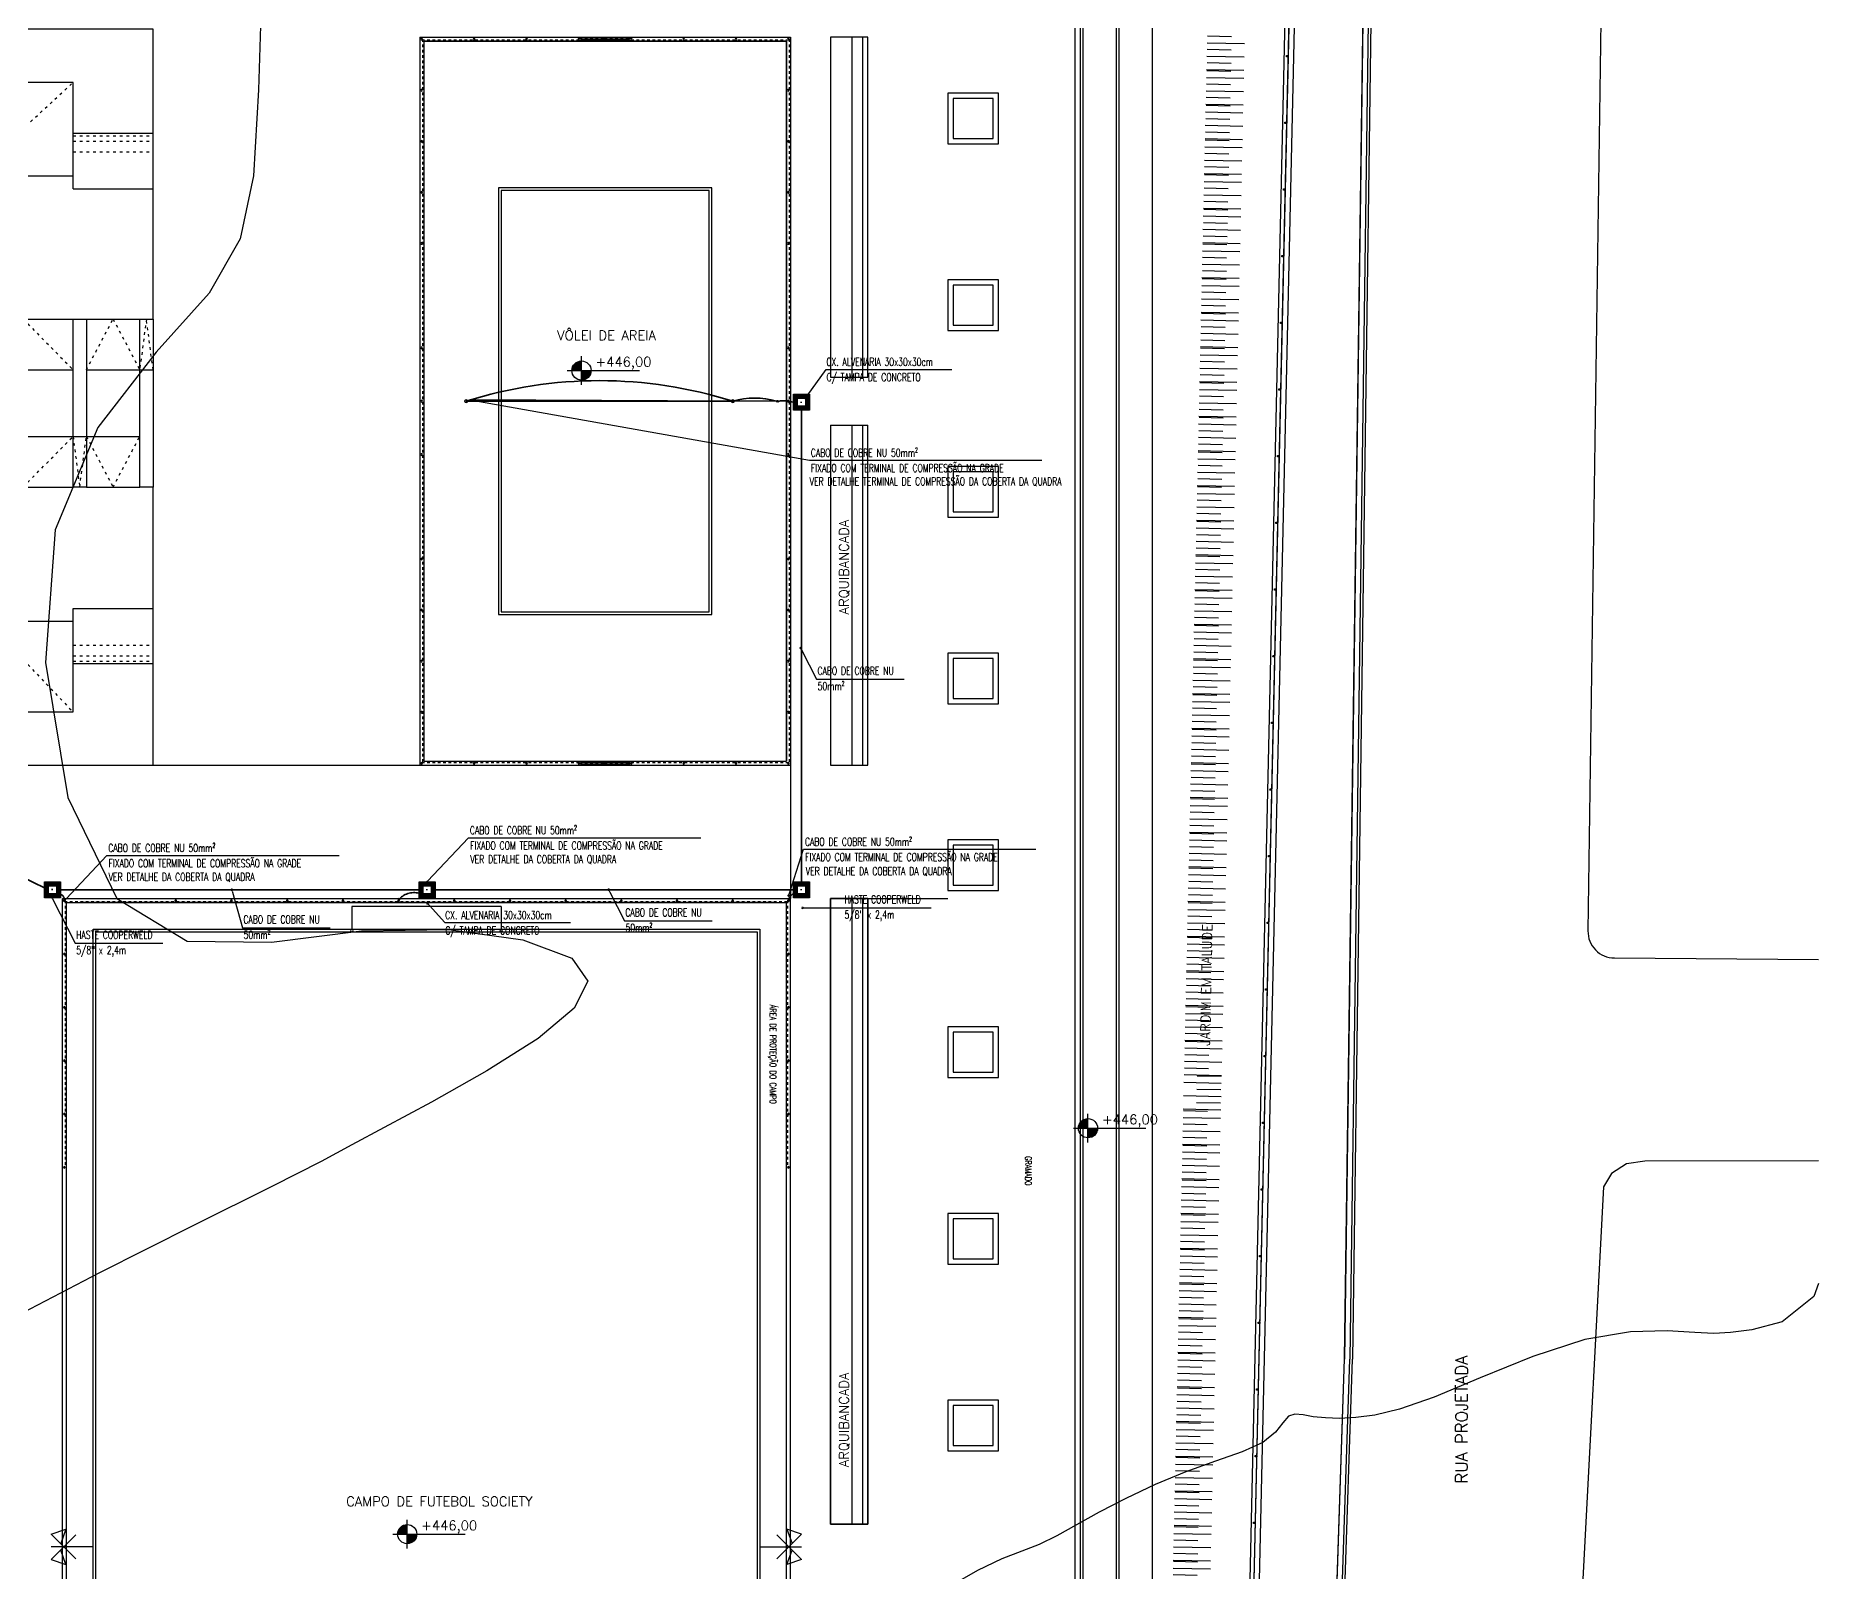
# Model space of a CAD drawing. Header units: inches. Extents: x 462102 to 462370, y 9198066 to 9198227.
# Drawn here: x 462194.3 to 462261.2, y 9198134.2 to 9198191.8 of the extents above; entities that cross this region are included whole.
import ezdxf
from ezdxf import colors
from ezdxf.entities.mleader import LeaderData, LeaderLine
from ezdxf.enums import TextEntityAlignment as Align
from ezdxf.math import Vec2, Vec3

# ---------------------------------------------------------------- set-up
doc = ezdxf.new("R2010")
doc.units = ezdxf.units.IN
doc.header["$MEASUREMENT"] = 0
for name, pattern in [('ACAD_ISO07W100', [3, 0, -3]), ('ARQ-MEPJ_BAS-PJ1-GERAL-R06$0$TT4', [0.1, 0.05, -0.05]), ('CONTINU', [0]), ('HIDDEN', [9.525, 6.35, -3.175])]:
    doc.linetypes.add(name, pattern=pattern)
for name, color, linetype in [('I-ARQ', 8, 'Continuous'), ('I-CURVANIVEL', 55, 'CONTINU'), ('I-NORMO_ARQ', 8, 'Continuous')]:
    doc.layers.add(name, color=color, linetype=linetype)
for name, color, linetype, lineweight in [('I-CAIXAS', 3, 'Continuous', 30), ('I-ELET_PISO', 5, 'HIDDEN', 35), ('I-LIN_CHAMADA', 9, 'Continuous', 9), ('I-PONTO_ELE', 4, 'Continuous', 30), ('I-TEXTOS', 2, 'Continuous', 25)]:
    doc.layers.add(name, color=color, linetype=linetype, lineweight=lineweight)
doc.styles.add('COTA200', font='ROMANS.SHX')
doc.styles.add('ROMANS', font='romans.shx', dxfattribs={"width": 0.75, "height": 0.1})
doc.linetypes.add('ATERRAMENTO', pattern='A,0.6,-0.25,["+",Standard,S=0.3,R=0,X=-0.11,Y=-0.15],-0.25', length=1.1)

# ---------------------------------------------------------------- blocks, each defined once
blk = doc.blocks.new('A$C72AE6952')
at = {"layer": 'I-ARQ'}
for p, q in [((48.7, 27.3), (0, 27.3)), ((0, 27.3), (0, 0)), ((48.55, 27.15), (0.15, 27.15)), ((0.15, 27.15), (0.15, 0.15)), ((48.55, 27.15), (48.55, 0.15)), ((48.7, 27.3), (48.7, 0)), ((0.15, 0.65), (0.15, 26.65)), ((0.3, 10.85), (0.3, 16.45)), ((0.3, 16.45), (1.15, 16.45)), ((47.324, 16.45), (46.15, 16.45)), ((47.324, 10.85), (47.324, 16.45)), ((47.324, 10.85), (47.324, 16.45)), ((0.3, 10.85), (1.15, 10.85)), ((47.324, 10.85), (46.15, 10.85)), ((48.7, 0), (0, 0)), ((48.55, 0.15), (0.15, 0.15))]:
    blk.add_line(p, q, dxfattribs=at)
at = {"layer": 'I-ARQ', "linetype": 'ARQ-MEPJ_BAS-PJ1-GERAL-R06$0$TT4'}
for p, q in [((0.075, 27.194), (10.075, 27.194)), ((0.106, 27.225), (0.106, 0.075)), ((48.625, 27.194), (37.225, 27.194)), ((48.594, 27.225), (48.594, 0.075)), ((0.075, 0.106), (10.075, 0.106)), ((48.625, 0.106), (37.225, 0.106))]:
    blk.add_line(p, q, dxfattribs=at)
at = {"layer": 'I-ARQ'}
for points in [[(46.15, 1.15), (46.15, 26.15), (1.15, 26.15), (1.15, 1.15)], [(46.05, 1.25), (46.05, 26.05), (1.25, 26.05), (1.25, 1.25)]]:
    blk.add_lwpolyline(points, close=True, dxfattribs=at)
for centre, radius in [((0.075, 27.225), 0.0312), ((0.075, 27.225), 0.0312), ((2.075, 27.225), 0.0312), ((4.075, 27.225), 0.0312), ((6.075, 27.225), 0.0312), ((8.075, 27.225), 0.0312), ((10.075, 27.225), 0.0312), ((37.225, 27.225), 0.0312), ((39.225, 27.225), 0.0312), ((41.225, 27.225), 0.0312), ((43.225, 27.225), 0.0312), ((45.225, 27.225), 0.0312), ((48.625, 27.225), 0.0312), ((48.625, 25.31), 0.0312), ((48.625, 23.395), 0.0312), ((0.075, 23.048), 0.0312), ((48.625, 21.48), 0.0312), ((0.075, 20.96), 0.0312), ((48.625, 19.565), 0.0312), ((0.075, 18.871), 0.0312), ((0.075, 16.783), 0.0312), ((1.2, 16.45), 0.05), ((46.1, 16.45), 0.05), ((48.625, 15.65), 0.0312), ((0.075, 14.694), 0.0312), ((48.625, 13.65), 0.0312), ((0.075, 12.606), 0.0312), ((48.625, 11.65), 0.0312), ((1.2, 10.85), 0.05), ((46.1, 10.85), 0.05), ((0.075, 10.517), 0.0312), ((0.075, 8.429), 0.0312), ((48.625, 7.735), 0.0312), ((0.075, 6.34), 0.0312), ((48.625, 5.82), 0.0312), ((0.075, 4.252), 0.0312), ((48.625, 3.905), 0.0312), ((0.075, 2.163), 0.0312), ((48.625, 1.99), 0.0312), ((0.075, 0.075), 0.0312), ((2.075, 0.075), 0.0312), ((4.075, 0.075), 0.0312), ((6.075, 0.075), 0.0312), ((8.075, 0.075), 0.0312), ((10.075, 0.075), 0.0312), ((37.225, 0.075), 0.0312), ((39.225, 0.075), 0.0312), ((41.225, 0.075), 0.0312), ((43.225, 0.075), 0.0312), ((48.225, 0.075), 0.0312), ((48.625, 0.075), 0.0312)]:
    blk.add_circle(centre, radius, dxfattribs=at)
blk = doc.blocks.new('A$C41BB26E9')
at = {"layer": 'I-ARQ'}
for p, q in [((3.4, 25.6), (0, 25.6)), ((11.5, 25.6), (3.9, 25.6)), ((11.5, 23.7), (11.5, 25.6)), ((3.4, 24.1), (0, 24.1)), ((11.5, 23.7), (14.5, 23.7)), ((11.5, 21.61), (11.5, 23.7)), ((3.4, 22.1), (0, 22.1)), ((11.5, 22.09), (3.9, 22.09)), ((11.5, 21.61), (14.5, 21.61)), ((3.4, 20.6), (0, 20.6)), ((7.75, 16.73), (11.5, 16.73)), ((12, 16.73), (14, 16.73)), ((7.25, 16.08), (4.25, 16.08)), ((4.25, 11.08), (4.25, 16.08)), ((5.75, 14.58), (4.25, 16.08)), ((7.75, 14.83), (7.25, 14.83)), ((7.75, 14.83), (11.5, 14.83)), ((12, 14.83), (14.002, 14.83)), ((14.002, 14.83), (14.5, 14.83)), ((7.25, 14.58), (5.75, 14.58)), ((5.75, 12.58), (5.75, 14.58)), ((4.25, 11.08), (5.75, 12.58)), ((7.25, 12.58), (5.75, 12.58)), ((7.75, 12.33), (7.25, 12.33)), ((7.75, 12.33), (11.5, 12.33)), ((11.5, 12.33), (12, 12.33)), ((12, 12.33), (14, 12.33)), ((7.25, 11.08), (4.25, 11.08)), ((7.75, 10.43), (11.5, 10.43)), ((12, 10.43), (14, 10.43)), ((4.5, 7), (0, 7)), ((5, 5.4), (11.5, 5.4)), ((11.5, 5.88), (14.5, 5.88)), ((11.5, 3.8), (11.5, 5.88)), ((14.5, 3.8), (11.5, 3.8)), ((11.5, 2), (11.5, 3.8)), ((4.5, 2), (0, 2)), ((5, 2), (11.5, 2))]:
    blk.add_line(p, q, dxfattribs=at)
at = {"layer": 'I-ARQ', "linetype": 'ACAD_ISO07W100', "ltscale": 0.05}
for p, q in [((0, 25.6), (1.7, 24.1)), ((1.7, 24.1), (3.4, 25.6)), ((3.4, 25.6), (3.65, 20.6)), ((3.65, 20.6), (3.9, 25.6)), ((3.9, 25.6), (7.7, 22.09)), ((7.7, 22.09), (11.5, 25.6)), ((11.5, 23.6), (14.5, 23.6)), ((11.5, 23.4), (14.5, 23.4)), ((11.5, 23), (14.5, 23)), ((0, 22.1), (1.7, 20.6)), ((1.7, 20.6), (3.4, 22.1)), ((7.25, 14.83), (7.5, 16.73)), ((7.5, 16.73), (7.75, 14.83)), ((7.75, 14.83), (9.625, 16.73)), ((9.625, 16.73), (11.5, 14.83)), ((12, 14.83), (13, 16.73)), ((13, 16.73), (14, 14.83)), ((14.25, 16.73), (14, 14.83)), ((14.5, 14.83), (14.25, 16.73)), ((7.25, 12.33), (7.5, 10.43)), ((7.5, 10.43), (7.75, 12.33)), ((7.75, 12.33), (9.625, 10.43)), ((9.625, 10.43), (11.5, 12.33)), ((11.5, 12.33), (11.75, 10.43)), ((11.75, 10.43), (12, 12.33)), ((12, 12.33), (13, 10.43)), ((13, 10.43), (14, 12.33)), ((0, 2), (2.25, 7)), ((2.25, 7), (4.5, 2)), ((4.5, 2), (4.75, 7)), ((4.75, 7), (5, 2)), ((5, 2), (8.25, 5.4)), ((8.25, 5.4), (11.5, 2)), ((11.5, 4.5), (14.5, 4.5)), ((11.5, 4.1), (14.5, 4.1)), ((11.5, 3.9), (14.5, 3.9))]:
    blk.add_line(p, q, dxfattribs=at)
at = {"layer": 'I-ARQ'}
for points in [[(14.5, 23.7), (14.5, 27.6), (0, 27.6), (0, 25.6)], [(0, 25.6), (0, 2)], [(14.5, 16.73), (14.5, 23.7)], [(14.5, 3.8), (14.5, 10.43)], [(0, 2), (0, 0), (14.5, 0), (14.5, 3.8)]]:
    blk.add_lwpolyline(points, dxfattribs=at)
for points in [[(3.4, 25.6), (3.4, 20.6), (3.9, 20.6), (3.9, 25.6), (3.4, 25.6)], [(7.75, 10.43), (7.75, 16.73), (7.25, 16.73), (7.25, 10.43)], [(12, 16.73), (12, 10.43), (11.5, 10.43), (11.5, 16.73)], [(14.5, 16.73), (14.5, 10.43), (14, 10.43), (14, 16.73)], [(5, 7), (5, 2), (4.5, 2), (4.5, 7)]]:
    blk.add_lwpolyline(points, close=True, dxfattribs=at)
blk = doc.blocks.new('A$C153C7E87')
at = {"layer": 'I-ARQ'}
for p, q in [((0, 27.3), (0, 0)), ((13.9, 27.3), (0, 27.3)), ((13.75, 27.15), (0.15, 27.15)), ((0.15, 27.15), (0.15, 0.15)), ((6.045, 27.256), (6.919, 27.256)), ((6.045, 27.194), (6.919, 27.194)), ((6.981, 27.256), (7.855, 27.256)), ((6.981, 27.194), (7.855, 27.194)), ((13.75, 27.15), (13.75, 0.15)), ((13.9, 27.3), (13.9, 0)), ((2.209, 13.65), (12.109, 13.65)), ((13.9, 0), (0, 0)), ((13.75, 0.15), (0.15, 0.15)), ((6.045, 0.106), (6.919, 0.106)), ((6.045, 0.044), (6.919, 0.044)), ((6.981, 0.106), (7.855, 0.106)), ((6.981, 0.044), (7.855, 0.044))]:
    blk.add_line(p, q, dxfattribs=at)
at = {"layer": 'I-ARQ', "linetype": 'ARQ-MEPJ_BAS-PJ1-GERAL-R06$0$TT4'}
for p, q in [((0.044, 27.225), (0.044, 0.075)), ((5.968, 27.194), (0.075, 27.194)), ((6.076, 27.225), (6.888, 27.225)), ((7.013, 27.225), (7.824, 27.225)), ((13.825, 27.194), (7.958, 27.194)), ((13.794, 27.225), (13.794, 0.075)), ((5.968, 0.106), (0.075, 0.106)), ((6.076, 0.075), (6.888, 0.075)), ((7.013, 0.075), (7.824, 0.075)), ((13.825, 0.106), (7.958, 0.106))]:
    blk.add_line(p, q, dxfattribs=at)
at = {"layer": 'I-ARQ'}
blk.add_lwpolyline([(0.15, 27.15), (13.75, 27.15), (13.75, 0.15), (0.15, 0.15), (0.15, 27.15)], dxfattribs=at)
for points in [[(10.95, 5.65), (2.95, 5.65), (2.95, 21.65), (10.95, 21.65)], [(10.85, 5.75), (3.05, 5.75), (3.05, 21.55), (10.85, 21.55)]]:
    blk.add_lwpolyline(points, close=True, dxfattribs=at)
for centre, radius in [((0.075, 27.225), 0.0312), ((2.039, 27.225), 0.0312), ((4.004, 27.225), 0.0312), ((5.968, 27.225), 0.0312), ((6.045, 27.225), 0.0312), ((6.919, 27.225), 0.0312), ((6.981, 27.225), 0.0312), ((7.855, 27.225), 0.0312), ((7.932, 27.225), 0.0312), ((9.896, 27.225), 0.0312), ((11.861, 27.225), 0.0312), ((13.825, 27.225), 0.0312), ((0.075, 25.31), 0.0312), ((13.825, 25.31), 0.0312), ((0.075, 23.395), 0.0312), ((13.825, 23.395), 0.0312), ((0.075, 21.48), 0.0312), ((13.825, 21.48), 0.0312), ((0.075, 19.565), 0.0312), ((13.825, 19.565), 0.0312), ((0.075, 15.65), 0.0312), ((13.825, 15.65), 0.0312), ((0.075, 13.65), 0.0312), ((2.159, 13.65), 0.05), ((12.159, 13.65), 0.05), ((13.825, 13.65), 0.0312), ((0.075, 11.65), 0.0312), ((13.825, 11.65), 0.0312), ((0.075, 7.735), 0.0312), ((13.825, 7.735), 0.0312), ((0.075, 5.82), 0.0312), ((13.825, 5.82), 0.0312), ((0.075, 3.905), 0.0312), ((13.825, 3.905), 0.0312), ((0.075, 1.99), 0.0312), ((13.825, 1.99), 0.0312), ((0.075, 0.075), 0.0312), ((2.039, 0.075), 0.0312), ((4.004, 0.075), 0.0312), ((5.968, 0.075), 0.0312), ((6.045, 0.075), 0.0312), ((6.919, 0.075), 0.0312), ((6.981, 0.075), 0.0312), ((7.855, 0.075), 0.0312), ((7.932, 0.075), 0.0312), ((9.896, 0.075), 0.0312), ((11.861, 0.075), 0.0312), ((13.825, 0.075), 0.0312)]:
    blk.add_circle(centre, radius, dxfattribs=at)
blk = doc.blocks.new('nível-ct-04')
h = blk.add_hatch(color=8)
h.paths.add_polyline_path([(1.048, -1.319), (0.898, -1.319), (0.898, -1.469, 0.414214)])
h.paths.add_polyline_path([(0.898, -1.169, 0.414214), (0.748, -1.319), (0.898, -1.319)])
for p, q in [((0.898, -1.544), (0.898, -1.094)), ((0.673, -1.319), (1.803, -1.319))]:
    blk.add_line(p, q)
blk.add_circle((0.898, -1.319), 0.15)
at = {"style": 'ROMANS'}
blk.add_attdef('0.00', (1.117, -1.257), '', height=0.15, dxfattribs=at)
blk = doc.blocks.new('CERCA')
at = {"layer": 'I-ARQ'}
blk.add_lwpolyline([(-0.025, 0), (0.025, 0), (0.025, -0.06), (-0.025, -0.06)], close=True, dxfattribs=at)
blk = doc.blocks.new('talude')
at = {"layer": 'I-ARQ'}
for p, q in [((-0.5, -0.5), (-0.5, -1.401)), ((-0.243, -0.49), (-0.243, -1.892)), ((0, -0.5), (0, -1.401)), ((0.257, -0.49), (0.257, -1.892)), ((0.5, -0.5), (0.5, -1.401)), ((0.757, -0.49), (0.757, -1.892))]:
    blk.add_line(p, q, dxfattribs=at)
blk = doc.blocks.new('JUAZEIRO_BLOCO')
at = {"layer": 'I-ARQ'}
for p, q in [((461935.038, 9198216.505), (461934.01, 9198142.185)), ((461943.669, 9198216.62), (461942.839, 9198158.242)), ((461934.696, 9198213.56), (461933.71, 9198142.189)), ((461934.894, 9198213.391), (461933.91, 9198142.186)), ((461931.988, 9198208.64), (461929.541, 9198099.348)), ((461932.188, 9198208.636), (461929.741, 9198099.344)), ((461923.598, 9198192.941, 446), (461923.598, 9198110.721, 446)), ((461923.798, 9198192.941, 446), (461923.798, 9198110.721, 446)), ((461923.898, 9198192.941, 446), (461923.898, 9198110.721, 446)), ((461925.148, 9198192.941, 446), (461925.148, 9198110.721, 446)), ((461925.248, 9198192.866, 446), (461925.248, 9198100.157, 446)), ((461926.498, 9198192.835, 446), (461926.498, 9198100.157, 446)), ((461926.498, 9198192.835, 446), (461926.498, 9198146.496, 446)), ((461915.234, 9198191.753, 446), (461915.234, 9198179.003, 446)), ((461915.634, 9198191.753, 446), (461915.634, 9198179.003, 446)), ((461914.434, 9198179.003, 446), (461915.834, 9198179.003, 446)), ((461914.434, 9198177.203, 446), (461915.834, 9198177.203, 446)), ((461915.234, 9198177.203, 446), (461915.234, 9198164.453, 446)), ((461915.634, 9198177.203, 446), (461915.634, 9198164.453, 446)), ((461889.034, 9198164.453, 446), (461899.034, 9198164.453, 446)), ((461912.934, 9198164.453, 446), (461912.934, 9198159.453, 446)), ((461915.234, 9198159.453, 446), (461915.234, 9198136.003, 446)), ((461915.634, 9198159.453, 446), (461915.634, 9198136.003, 446)), ((461915.834, 9198159.453, 446), (461918.834, 9198159.453, 446)), ((461943.832, 9198157.228), (461951.48, 9198157.172)), ((461926.498, 9198146.496, 446), (461926.498, 9198100.157, 446)), ((461932.041, 9198091.386), (461933.71, 9198142.195)), ((461932.244, 9198088.428), (461934.01, 9198142.185)), ((461932.246, 9198091.546), (461933.91, 9198142.188)), ((461914.434, 9198136.003, 446), (461915.834, 9198136.003, 446))]:
    blk.add_line(p, q, dxfattribs=at)
at = {"layer": 'I-ARQ', "flags": 128}
for points in [[(461864.143, 9198094.417), (461827.624, 9198094.391, -0.423954), (461822.623, 9198099.553), (461826.157, 9198208.48, -0.339074), (461831.127, 9198215.072), (461926.962, 9198215.506, -0.355475), (461931.988, 9198208.64), (461929.541, 9198099.348, -0.407466), (461924.546, 9198094.46), (461887.008, 9198094.433)], [(461864.159, 9198094.567), (461827.624, 9198094.541, -0.423954), (461822.773, 9198099.548), (461826.307, 9198208.475, -0.337304), (461831.128, 9198214.922), (461926.963, 9198215.356, -0.35365), (461931.838, 9198208.643), (461929.391, 9198099.351, -0.407466), (461924.546, 9198094.61), (461886.982, 9198094.583)], [(461864.159, 9198094.567), (461827.624, 9198094.541, -0.423954), (461822.773, 9198099.548), (461826.307, 9198208.475, -0.337304), (461831.128, 9198214.922), (461926.963, 9198215.356, -0.35365), (461931.838, 9198208.643), (461929.391, 9198099.351, -0.407466), (461924.546, 9198094.61), (461886.982, 9198094.583)], [(461951.48, 9198149.627), (461944.979, 9198149.611), (461944.285, 9198149.516), (461943.725, 9198149.154), (461943.427, 9198148.648), (461940.266, 9198088.621, 0.427204), (461942.246, 9198086.516), (461950.941, 9198086.442)]]:
    blk.add_lwpolyline(points, format="xyb", dxfattribs=at)
blk.add_lwpolyline([(461932.041, 9198091.386), (461933.71, 9198142.195), (461934.696, 9198213.56)], dxfattribs=at)
at = {"layer": 'I-ARQ', "elevation": 446, "flags": 128}
for points in [[(461835.643, 9198104.364, -1.841339), (461828.974, 9198100.157), (461828.974, 9198192.835, -0.408864), (461841.238, 9198205.536), (461914.234, 9198205.535, -0.408924), (461926.498, 9198192.835), (461926.498, 9198100.157, -1.841339), (461919.829, 9198104.364, -8.268918)], [(461828.974, 9198154.012), (461828.974, 9198192.835, -0.408864), (461841.238, 9198205.536), (461877.736, 9198205.536), (461914.234, 9198205.535, -0.408924), (461926.498, 9198192.835), (461926.498, 9198146.496)]]:
    blk.add_lwpolyline(points, format="xyb", dxfattribs=at)
for points in [[(461915.834, 9198179.003), (461915.834, 9198191.753), (461914.434, 9198191.753), (461914.434, 9198179.003)], [(461914.434, 9198177.203), (461914.434, 9198164.453), (461915.834, 9198164.453)], [(461915.834, 9198164.453), (461915.834, 9198177.203)], [(461915.834, 9198136.003), (461915.834, 9198159.453), (461914.434, 9198159.453), (461914.434, 9198136.003)]]:
    blk.add_lwpolyline(points, dxfattribs=at)
for points in [[(461920.734, 9198189.653), (461918.834, 9198189.653), (461918.834, 9198187.753), (461920.734, 9198187.753)], [(461920.534, 9198189.453), (461919.034, 9198189.453), (461919.034, 9198187.953), (461920.534, 9198187.953)], [(461920.734, 9198182.653), (461918.834, 9198182.653), (461918.834, 9198180.753), (461920.734, 9198180.753)], [(461920.534, 9198182.453), (461919.034, 9198182.453), (461919.034, 9198180.953), (461920.534, 9198180.953)], [(461920.734, 9198175.653), (461918.834, 9198175.653), (461918.834, 9198173.753), (461920.734, 9198173.753)], [(461920.534, 9198175.453), (461919.034, 9198175.453), (461919.034, 9198173.953), (461920.534, 9198173.953)], [(461920.734, 9198168.653), (461918.834, 9198168.653), (461918.834, 9198166.753), (461920.734, 9198166.753)], [(461920.534, 9198168.453), (461919.034, 9198168.453), (461919.034, 9198166.953), (461920.534, 9198166.953)], [(461920.734, 9198161.653), (461918.834, 9198161.653), (461918.834, 9198159.753), (461920.734, 9198159.753)], [(461920.534, 9198161.453), (461919.034, 9198161.453), (461919.034, 9198159.953), (461920.534, 9198159.953)], [(461914.434, 9198159.453), (461915.834, 9198159.453), (461915.834, 9198136.003), (461914.434, 9198136.003)], [(461920.734, 9198154.653), (461918.834, 9198154.653), (461918.834, 9198152.753), (461920.734, 9198152.753)], [(461920.534, 9198154.453), (461919.034, 9198154.453), (461919.034, 9198152.953), (461920.534, 9198152.953)], [(461920.734, 9198147.653), (461918.834, 9198147.653), (461918.834, 9198145.753), (461920.734, 9198145.753)], [(461920.534, 9198147.453), (461919.034, 9198147.453), (461919.034, 9198145.953), (461920.534, 9198145.953)], [(461920.734, 9198140.653), (461918.834, 9198140.653), (461918.834, 9198138.753), (461920.734, 9198138.753)], [(461920.534, 9198140.453), (461919.034, 9198140.453), (461919.034, 9198138.953), (461920.534, 9198138.953)]]:
    blk.add_lwpolyline(points, close=True, dxfattribs=at)
at = {"layer": 'I-ARQ'}
for points in [[(461885.218, 9198135.627), (461885.768, 9198135.814), (461885.572, 9198135.272)], [(461886.139, 9198134.705), (461885.218, 9198135.627)], [(461886.139, 9198135.596), (461885.218, 9198134.675)], [(461912.429, 9198134.705), (461913.351, 9198135.627)], [(461912.429, 9198135.596), (461913.351, 9198134.675)], [(461913.351, 9198135.627), (461912.8, 9198135.814), (461912.996, 9198135.272)], [(461885.218, 9198134.675), (461885.768, 9198134.487), (461885.572, 9198135.029)], [(461913.351, 9198134.675), (461912.8, 9198134.487), (461912.996, 9198135.029)]]:
    blk.add_lwpolyline(points, dxfattribs=at)
at = {"layer": 'I-ARQ', "elevation": 446}
for points in [[(461886.784, 9198135.151), (461885.218, 9198135.151)], [(461911.784, 9198135.151), (461913.351, 9198135.151)]]:
    blk.add_lwpolyline(points, dxfattribs=at)
at = {"layer": 'I-ARQ'}
blk.add_arc((461943.839, 9198158.228), 1, 179.1854, 269.58312, dxfattribs=at)
at = {"layer": 'I-CURVANIVEL', "flags": 128}
for points, elevation in [([(461898.113, 9198227.159), (461898.23, 9198227.114), (461898.202, 9198226.824), (461897.959, 9198226.043), (461897.417, 9198224.605), (461896.649, 9198222.654), (461895.772, 9198220.412), (461894.898, 9198218.065), (461894.14, 9198215.654), (461893.607, 9198213.183), (461893.368, 9198210.596), (461893.321, 9198207.597), (461893.32, 9198203.833), (461893.252, 9198199.148), (461893.127, 9198194.183), (461892.984, 9198189.78), (461892.802, 9198186.55), (461892.3, 9198184.186), (461891.135, 9198182.154), (461889.153, 9198179.94), (461886.964, 9198177.116), (461885.368, 9198173.275), (461885, 9198168.302), (461885.833, 9198163.248), (461887.674, 9198159.456), (461890.314, 9198157.865), (461893.473, 9198157.817), (461896.85, 9198158.247), (461900.127, 9198158.297), (461902.898, 9198157.906), (461904.74, 9198157.218), (461905.338, 9198156.353), (461904.831, 9198155.347), (461903.472, 9198154.214), (461901.545, 9198152.994), (461899.469, 9198151.825), (461897.698, 9198150.872), (461896.491, 9198150.217), (461895.334, 9198149.598), (461893.517, 9198148.674), (461890.573, 9198147.21), (461887.003, 9198145.418), (461883.547, 9198143.616), (461880.775, 9198142.057), (461878.575, 9198140.725), (461876.665, 9198139.532), (461874.83, 9198138.416), (461873.124, 9198137.41), (461871.67, 9198136.567), (461870.515, 9198135.9), (461869.414, 9198135.257), (461868.048, 9198134.441), (461866.224, 9198133.334), (461864.25, 9198132.129), (461862.561, 9198131.093), (461861.463, 9198130.421), (461860.757, 9198129.999), (461860.115, 9198129.64), (461859.296, 9198129.203), (461858.39, 9198128.73), (461857.574, 9198128.312), (461856.982, 9198128.015), (461856.58, 9198127.811), (461856.294, 9198127.647), (461856.055, 9198127.48), (461855.825, 9198127.307), (461855.572, 9198127.132), (461855.203, 9198126.887), (461854.383, 9198126.212), (461852.715, 9198124.672), (461850.006, 9198122.047), (461846.88, 9198118.967), (461844.167, 9198116.275), (461842.475, 9198114.599), (461841.536, 9198113.699), (461840.86, 9198113.116), (461840.039, 9198112.459), (461838.982, 9198111.59), (461837.676, 9198110.435), (461836.136, 9198108.964), (461834.491, 9198107.319), (461832.894, 9198105.687), (461831.466, 9198104.203), (461830.18, 9198102.794), (461828.974, 9198101.337), (461827.828, 9198099.763), (461826.878, 9198098.22), (461826.306, 9198096.913), (461826.205, 9198095.95), (461826.336, 9198095.056), (461826.374, 9198093.864), (461826.081, 9198092.14), (461825.557, 9198090.197), (461824.985, 9198088.483), (461824.499, 9198087.329), (461824.016, 9198086.592), (461823.4, 9198086.011), (461822.573, 9198085.409), (461821.673, 9198084.935), (461820.896, 9198084.821), (461820.387, 9198085.228), (461820.091, 9198086.026), (461819.9, 9198087.014), (461819.71, 9198087.985), (461819.411, 9198088.701), (461818.896, 9198088.918), (461818.11, 9198088.478), (461817.213, 9198087.567), (461816.418, 9198086.457), (461815.885, 9198085.36), (461815.567, 9198084.257), (461815.364, 9198083.068), (461815.193, 9198081.762), (461815.039, 9198080.501), (461814.9, 9198079.495), (461814.749, 9198078.841), (461814.442, 9198078.195), (461813.805, 9198077.1), (461812.747, 9198075.273), (461811.503, 9198073.116), (461810.387, 9198071.202), (461809.644, 9198069.972), (461809.228, 9198069.328), (461809.022, 9198069.041), (461808.924, 9198068.909), (461808.888, 9198068.861), (461808.883, 9198068.854)], 447), ([(461951.48, 9198145.022), (461951.306, 9198144.54), (461950.124, 9198143.582), (461948.98, 9198143.291), (461948.182, 9198143.183), (461947.567, 9198143.15), (461946.854, 9198143.184), (461945.816, 9198143.248), (461944.43, 9198143.212), (461942.728, 9198142.921), (461940.777, 9198142.288), (461938.803, 9198141.489), (461937.072, 9198140.768), (461935.78, 9198140.312), (461934.851, 9198140.086), (461934.141, 9198139.998), (461933.53, 9198139.969), (461932.995, 9198139.982), (461932.537, 9198140.031), (461932.157, 9198140.102), (461931.849, 9198140.131), (461931.606, 9198140.047), (461931.402, 9198139.802), (461931.126, 9198139.448), (461930.648, 9198139.065), (461929.877, 9198138.711), (461928.879, 9198138.358), (461927.758, 9198137.961), (461926.611, 9198137.488), (461925.508, 9198136.969), (461924.511, 9198136.453), (461923.662, 9198135.979), (461922.93, 9198135.57), (461922.264, 9198135.241), (461921.607, 9198134.986), (461920.867, 9198134.702), (461919.945, 9198134.266), (461918.773, 9198133.593), (461917.399, 9198132.749), (461915.903, 9198131.843), (461914.376, 9198130.969), (461912.96, 9198130.185), (461911.809, 9198129.536), (461910.97, 9198129.023), (461910.069, 9198128.46), (461908.623, 9198127.62), (461906.345, 9198126.367), (461903.725, 9198124.96), (461901.447, 9198123.749), (461900.025, 9198123.001), (461899.3, 9198122.63), (461898.945, 9198122.465), (461898.64, 9198122.352), (461898.103, 9198122.214), (461897.056, 9198121.995), (461895.324, 9198121.647), (461893.135, 9198121.164), (461890.815, 9198120.546), (461888.63, 9198119.789), (461886.599, 9198118.858), (461884.684, 9198117.712), (461882.852, 9198116.331), (461881.115, 9198114.776), (461879.495, 9198113.13), (461878.009, 9198111.486), (461876.668, 9198109.98), (461875.478, 9198108.76), (461874.409, 9198107.9), (461873.283, 9198107.177), (461871.883, 9198106.294), (461870.08, 9198105.052), (461868.099, 9198103.634), (461866.25, 9198102.321), (461864.781, 9198101.327), (461863.686, 9198100.61), (461862.896, 9198100.062), (461862.323, 9198099.576), (461861.802, 9198099.051), (461861.148, 9198098.385), (461860.218, 9198097.512), (461859.022, 9198096.496), (461857.611, 9198095.432), (461856.053, 9198094.406), (461854.492, 9198093.455), (461853.09, 9198092.604), (461851.961, 9198091.853), (461851.031, 9198091.097), (461850.18, 9198090.205), (461849.296, 9198089.077), (461848.309, 9198087.744), (461847.16, 9198086.267), (461845.839, 9198084.726), (461844.531, 9198083.274), (461843.47, 9198082.084), (461842.819, 9198081.25), (461842.464, 9198080.555), (461842.217, 9198079.707), (461841.908, 9198078.473), (461841.425, 9198076.866), (461840.669, 9198074.963), (461839.607, 9198072.879), (461838.452, 9198070.896), (461837.48, 9198069.337), (461836.917, 9198068.427), (461836.798, 9198068.009), (461837.108, 9198067.829), (461837.791, 9198067.677), (461838.622, 9198067.534), (461839.339, 9198067.423), (461839.74, 9198067.362), (461839.888, 9198067.34), (461839.909, 9198067.337)], 446)]:
    blk.add_lwpolyline(points, dxfattribs=dict(at, elevation=elevation))
at = {"layer": 'I-ARQ'}
blk.add_blockref('A$C41BB26E9', (461874.534, 9198164.453, 446), dxfattribs=at)
at = {"layer": 'I-ARQ', "xscale": -1}
for name, p, rotation in [('A$C153C7E87', (461912.934, 9198164.453, 446), 359.9999999918663), ('talude', (461928.067, 9198191.312), 88.71768283332483), ('talude', (461928.038, 9198190.012), 88.71768283332483), ('talude', (461928.008, 9198188.713), 88.71768283332483), ('talude', (461927.979, 9198187.413), 88.71768283332483), ('talude', (461927.95, 9198186.113), 88.71768283332483), ('talude', (461927.921, 9198184.814), 88.71768283332483), ('talude', (461927.892, 9198183.514), 88.71768283332483), ('talude', (461927.863, 9198182.214), 88.71768283332483), ('talude', (461927.834, 9198180.915), 88.71768283332483), ('talude', (461927.805, 9198179.615), 88.71768283332483), ('talude', (461927.776, 9198178.315), 88.71768283332483), ('talude', (461927.747, 9198177.016), 88.71768283332483), ('talude', (461927.718, 9198175.716), 88.71768283332483), ('talude', (461927.688, 9198174.416), 88.71768283332483), ('talude', (461927.659, 9198173.117), 88.71768283332483), ('talude', (461927.63, 9198171.817), 88.71768283332483), ('talude', (461927.601, 9198170.517), 88.71768283332483), ('talude', (461927.572, 9198169.218), 88.71768283332483), ('talude', (461927.543, 9198167.918), 88.71768283332483), ('talude', (461927.514, 9198166.618), 88.71768283332483), ('talude', (461927.485, 9198165.319), 88.71768283332483), ('talude', (461927.456, 9198164.019), 88.71768283332483), ('talude', (461927.427, 9198162.719), 88.71768283332483), ('talude', (461927.398, 9198161.42), 88.71768283332483), ('talude', (461927.368, 9198160.12), 88.71768283332483), ('A$C72AE6952', (461912.934, 9198159.453, 446), 90.00000000539993), ('talude', (461927.339, 9198158.82), 88.71768283332483), ('talude', (461927.31, 9198157.521), 88.71768283332483), ('talude', (461927.281, 9198156.221), 88.71768283332483), ('talude', (461927.252, 9198154.921), 88.71768283332483), ('talude', (461927.223, 9198153.622), 88.71768283332483), ('talude', (461927.165, 9198151.022), 88.71768283332483), ('talude', (461927.136, 9198149.723), 88.71768283332483), ('talude', (461927.107, 9198148.423), 88.71768283332483), ('talude', (461927.078, 9198147.123), 88.71768283332483), ('talude', (461927.048, 9198145.824), 88.71768283332483), ('talude', (461927.019, 9198144.524), 88.71768283332483), ('talude', (461926.99, 9198143.224), 88.71768283332483), ('talude', (461926.961, 9198141.925), 88.71768283332483), ('talude', (461926.932, 9198140.625), 88.71768283332483), ('talude', (461926.903, 9198139.325), 88.71768283332483), ('talude', (461926.874, 9198138.025), 88.71768283332483), ('talude', (461926.845, 9198136.726), 88.71768283332483), ('talude', (461926.816, 9198135.426), 88.71768283332483), ('talude', (461926.787, 9198134.126), 88.71768283332483)]:
    blk.add_blockref(name, p, dxfattribs=dict(at, rotation=rotation))
at = {"layer": 'I-ARQ'}
for name, p, rotation in [('CERCA', (461931.594, 9198191.036), 268.7176828265501), ('CERCA', (461931.538, 9198188.536), 268.7176828265501), ('CERCA', (461931.482, 9198186.037), 268.7176828265501), ('CERCA', (461931.426, 9198183.538), 268.7176828265501), ('CERCA', (461931.37, 9198181.038), 268.7176828265501), ('CERCA', (461931.314, 9198178.539), 268.7176828265501), ('CERCA', (461931.258, 9198176.04), 268.7176828265501), ('CERCA', (461931.202, 9198173.54), 268.7176828265501), ('CERCA', (461931.146, 9198171.041), 268.7176828265501), ('CERCA', (461931.09, 9198168.541), 268.7176828265501), ('CERCA', (461931.034, 9198166.042), 268.7176828265501), ('CERCA', (461930.978, 9198163.543), 268.7176828265501), ('CERCA', (461930.922, 9198161.043), 268.7176828265501), ('CERCA', (461930.867, 9198158.544), 268.7176828265501), ('CERCA', (461930.811, 9198156.045), 268.7176828265501), ('CERCA', (461930.755, 9198153.545), 268.7176828265501), ('talude', (461929.576, 9198152.269), 268.717682826549), ('CERCA', (461930.699, 9198151.046), 268.7176828265501), ('CERCA', (461930.643, 9198148.546), 268.7176828265501), ('CERCA', (461930.587, 9198146.047), 268.7176828265501), ('CERCA', (461930.531, 9198143.548), 268.7176828265501), ('CERCA', (461930.475, 9198141.048), 268.7176828265501), ('CERCA', (461930.419, 9198138.549), 268.7176828265501), ('CERCA', (461930.363, 9198136.05), 268.7176828265501)]:
    blk.add_blockref(name, p, dxfattribs=dict(at, rotation=rotation))
at = {"layer": 'I-ARQ', "xscale": 2.400000002235174, "yscale": 2.399999998509884, "zscale": 2.399999999999998}
for p in [(461902.945, 9198182.417, 446), (461921.937, 9198154.011, 446), (461896.41, 9198138.793, 446)]:
    blk.add_blockref('nível-ct-04', p, dxfattribs=at).add_auto_attribs({'0.00': '+446,00'})
at = {"layer": 'I-ARQ', "style": 'COTA200'}
for s, p in [('VÔLEI DE AREIA', (461906.042, 9198180.571)), ('CAMPO DE FUTEBOL SOCIETY', (461899.771, 9198136.855))]:
    blk.add_text(s, height=0.36, dxfattribs=at).set_placement(p, align=Align.MIDDLE_CENTER)
for s, height, rotation, p in [('ARQUIBANCADA', 0.36, 90, (461914.939, 9198171.883)), ('JARDIM EM TALUDE', 0.36, 88.95686, (461928.527, 9198156.218)), ('RUA PROJETADA', 0.45, 90, (461938.103, 9198139.927)), ('ARQUIBANCADA', 0.36, 90, (461914.939, 9198139.909))]:
    blk.add_text(s, height=height, rotation=rotation, dxfattribs=at).set_placement(p, align=Align.MIDDLE_CENTER)
blk = doc.blocks.new('30X30')
at = {"layer": 'I-CAIXAS', "lineweight": 0}
h = blk.add_hatch(dxfattribs=at)
h.set_pattern_fill('STEEL', color=9, scale=0.018, style=0)
h.set_pattern_definition([(45, (-539.57447, 88.759806), (-0.0404111525, 0.0404111525), []), (45, (-539.57447, 88.78838), (-0.0404111525, 0.0404111525), [])])
h.paths.add_polyline_path([(0.3, 0.3), (-0.3, 0.3), (-0.3, -0.3), (0.3, -0.3)])
h.paths.add_polyline_path([(0.15, -0.15), (-0.15, -0.15), (-0.15, 0.15), (0.15, 0.15)], flags=16)
at = {"layer": 'I-CAIXAS'}
for points in [[(-0.3, 0.3), (0.3, 0.3), (0.3, -0.3), (-0.3, -0.3)], [(-0.15, 0.15), (0.15, 0.15), (0.15, -0.15), (-0.15, -0.15)]]:
    blk.add_lwpolyline(points, close=True, dxfattribs=at)
blk = doc.blocks.new('_Dot')
at = {"color": 0, "linetype": 'ByBlock', "lineweight": -2}
blk.add_line((-0.5, 0), (-1, 0), dxfattribs=at)
at = {"color": 0, "linetype": 'ByBlock', "const_width": 0.5}
blk.add_lwpolyline([(-0.25, 0, 1), (0.25, 0, 1)], format="xyb", close=True, dxfattribs=at)

msp = doc.modelspace()

# ---------------------------------------------------------------- linework, layer by layer
at = {"layer": 'I-ARQ', "linetype": 'Continuous'}
msp.add_line((462210.532, 9198178.103, 446), (462220.432, 9198178.103, 446), dxfattribs=at)
for centre, radius in [((462210.482, 9198178.103, 446), 0.05), ((462220.482, 9198178.103, 446), 0.05), ((462222.149, 9198178.103, 446), 0.0312)]:
    msp.add_circle(centre, radius, dxfattribs=at)
at = {"layer": 'I-ELET_PISO'}
for p, q in [((462210.482, 9198178.103, 446), (462210.537, 9198178.146, 446)), ((462210.482, 9198178.103, 446), (462210.555, 9198178.098, 446)), ((462220.482, 9198178.103, 446), (462220.507, 9198178.124, 446)), ((462220.482, 9198178.103, 446), (462220.518, 9198178.099, 446)), ((462222.18, 9198178.103, 446), (462222.208, 9198178.072, 446)), ((462222.18, 9198178.103, 446), (462222.218, 9198178.103, 446)), ((462195.416, 9198159.41, 446), (462195.393, 9198159.457, 446)), ((462195.416, 9198159.41, 446), (462195.432, 9198159.463, 446)), ((462207.946, 9198159.41, 446), (462207.974, 9198159.474, 446)), ((462207.946, 9198159.409, 446), (462208.008, 9198159.443, 446)), ((462222.566, 9198159.41, 446), (462222.566, 9198159.453, 446)), ((462222.566, 9198159.41, 446), (462222.594, 9198159.443, 446))]:
    msp.add_line(p, q, dxfattribs=at)
at = {"layer": 'I-ELET_PISO', "linetype": 'ATERRAMENTO', "ltscale": 2}
for p, q in [((462223.055, 9198177.768, 446), (462223.055, 9198160.08, 446)), ((462208.715, 9198159.782, 446), (462195.264, 9198159.789, 446)), ((462222.755, 9198159.78, 446), (462209.315, 9198159.782, 446))]:
    msp.add_line(p, q, dxfattribs=at)
for centre, radius, start, end in [((462215.482, 9198162.248, 446), 16.625, 72.49772, 107.50228), ((462221.308, 9198175.204, 446), 3.015, 74.42718, 105.90237), ((462222.373, 9198176.556, 446), 1.559, 75.82473, 97.11551), ((462216.571, 9198205.822, 446), 50.915, 216.4768, 244.70307)]:
    msp.add_arc(centre, radius, start, end, dxfattribs=at)
at = {"layer": 'I-ELET_PISO'}
for centre, radius, start, end in [((462195.208, 9198159.418, 446), 0.208, 357.52862, 74.46833), ((462208.529, 9198158.916, 446), 0.764, 75.91957, 139.74941), ((462222.933, 9198159.295, 446), 0.384, 117.59893, 162.67155)]:
    msp.add_arc(centre, radius, start, end, dxfattribs=at)
at = {"layer": 'I-PONTO_ELE'}
for points in [[(462223.074, 9198178.032, 446), (462223.017, 9198178.032, 446), (462223.074, 9198178.09, 446), (462223.017, 9198178.09, 446)], [(462194.929, 9198159.769, 446), (462194.929, 9198159.827, 446), (462194.986, 9198159.769, 446), (462194.986, 9198159.827, 446)], [(462208.979, 9198159.763, 446), (462208.979, 9198159.82, 446), (462209.037, 9198159.763, 446), (462209.037, 9198159.82, 446)], [(462223.019, 9198159.76, 446), (462223.019, 9198159.818, 446), (462223.077, 9198159.76, 446), (462223.077, 9198159.818, 446)]]:
    msp.add_solid(points, dxfattribs=at)

# ---------------------------------------------------------------- block references
at = {"layer": 'I-CAIXAS', "rotation": 180}
for p in [(462223.055, 9198178.068, 446), (462194.964, 9198159.789, 446), (462209.015, 9198159.782, 446), (462223.055, 9198159.78, 446)]:
    msp.add_blockref('30X30', p, dxfattribs=at)
at = {"layer": 'I-TEXTOS', "color": 2}
msp.add_blockref('JUAZEIRO_BLOCO', (309.707, 0), dxfattribs=at)

# ---------------------------------------------------------------- texts
at = {"layer": 'I-NORMO_ARQ', "style": 'ROMANS', "width": 0.7}
for s, p in [('ÁREA DE PROTEÇÃO DO CAMPO', (462221.871, 9198155.474, 446)), ('GRAMADO', (462231.441, 9198149.8, 446))]:
    msp.add_text(s, height=0.24, rotation=270, dxfattribs=at).set_placement(p)
at = {"layer": 'I-TEXTOS', "color": 2, "style": 'ROMANS', "width": 0.7}
for s, p in [('CX. ALVENARIA 30x30x30cm', (462223.99, 9198179.426)), ('C/ TAMPA DE CONCRETO', (462223.996, 9198178.852)), ('CABO DE COBRE NU 50mm²', (462223.406, 9198176.02, 446)), ('VER DETALHE TERMINAL DE COMPRESSÃO DA COBERTA DA QUADRA', (462223.366, 9198174.948, 446)), ('FIXADO COM TERMINAL DE COMPRESSÃO NA GRADE', (462223.412, 9198175.447, 446)), ('CABO DE COBRE NU', (462223.657, 9198167.844)), ('50mm²', (462223.662, 9198167.27)), ('CABO DE COBRE NU 50mm²', (462210.622, 9198161.865, 446)), ('CABO DE COBRE NU 50mm²', (462197.063, 9198161.202, 446)), ('FIXADO COM TERMINAL DE COMPRESSÃO NA GRADE', (462210.628, 9198161.292, 446)), ('CABO DE COBRE NU 50mm²', (462223.186, 9198161.437)), ('FIXADO COM TERMINAL DE COMPRESSÃO NA GRADE', (462197.069, 9198160.628, 446)), ('VER DETALHE DA COBERTA DA QUADRA', (462210.637, 9198160.779, 446)), ('FIXADO COM TERMINAL DE COMPRESSÃO NA GRADE', (462223.191, 9198160.864)), ('VER DETALHE DA COBERTA DA QUADRA', (462223.218, 9198160.333)), ('VER DETALHE DA COBERTA DA QUADRA', (462197.078, 9198160.116, 446)), ('HASTE COOPERWELD', (462224.666, 9198159.277, 446)), ('CABO DE COBRE NU', (462202.13, 9198158.522, 446)), ('CX. ALVENARIA 30x30x30cm', (462209.696, 9198158.686, 446)), ('CABO DE COBRE NU', (462216.452, 9198158.786, 892)), ('5/8" x 2,4m', (462224.672, 9198158.704, 446)), ('HASTE COOPERWELD', (462195.859, 9198157.943, 892)), ('50mm²', (462202.136, 9198157.949, 446)), ('C/ TAMPA DE CONCRETO', (462209.701, 9198158.112, 446)), ('50mm²', (462216.457, 9198158.213, 892)), ('5/8" x 2,4m', (462195.865, 9198157.37, 892))]:
    msp.add_text(s, height=0.3, dxfattribs=at).set_placement(p)

# ---------------------------------------------------------------- leaders
at = {"layer": 'I-LIN_CHAMADA'}
ml = msp.add_multileader_mtext('Standard', dxfattribs=at)
ml.set_content('', color=256)
ml.set_leader_properties()
ml.set_arrow_properties(name='DOT')
ml.build(insert=Vec2(0, 0))
ml.multileader.update_dxf_attribs({"arrow_head_size": 0.1})
ctx = ml.context
ctx.base_point, ctx.arrow_head_size, ctx.plane_origin = Vec3(462228.694, 9198179.297), 0.1, Vec3(462223.329, 9198180.013)
notes = []
notes.append((ctx, [(0, (1, 1, 0), (462223.983, 9198179.297), (1, 0), 4.711, [(0, [(462223.205, 9198178.218)], 0, [])])]))
ctx.mtext.insert, ctx.mtext.flow_direction = Vec3(462230.694, 9198181.297), 5
ml = msp.add_multileader_mtext('Standard', dxfattribs=at)
ml.set_content('', color=256)
ml.set_leader_properties()
ml.set_arrow_properties(name='DOT')
ml.build(insert=Vec2(0, 0))
ml.multileader.update_dxf_attribs({"arrow_head_size": 0.1})
ctx = ml.context
ctx.base_point, ctx.arrow_head_size, ctx.plane_origin = Vec3(462232.064, 9198175.891, 446), 0.1, Vec3(462222.889, 9198176.282, 446)
notes.append((ctx, [(0, (1, 1, 0), (462223.354, 9198175.891, 446), (1, 0), 8.71, [(2, [(462222.566, 9198178.103, 446), (462220.5, 9198178.101, 446), (462210.635, 9198178.15, 446)], 0, [])])]))
ctx.mtext.insert, ctx.mtext.flow_direction = Vec3(462234.064, 9198177.891, 446), 5
ml = msp.add_multileader_mtext('Standard', dxfattribs=at)
ml.set_content('', color=256)
ml.set_leader_properties()
ml.set_arrow_properties(name='DOT')
ml.build(insert=Vec2(0, 0))
ml.multileader.update_dxf_attribs({"arrow_head_size": 0.1})
ctx = ml.context
ctx.base_point, ctx.arrow_head_size, ctx.plane_origin = Vec3(462226.908, 9198167.679), 0.1, Vec3(462222.085, 9198167.125)
notes.append((ctx, [(0, (1, 1, 0), (462223.621, 9198167.679), (1, 0), 3.287, [(0, [(462223.03, 9198168.848)], 0, [])])]))
ctx.mtext.insert, ctx.mtext.flow_direction = Vec3(462228.908, 9198169.679), 5
ml = msp.add_multileader_mtext('Standard', dxfattribs=at)
ml.set_content('', color=256)
ml.set_leader_properties()
ml.set_arrow_properties(name='DOT')
ml.build(insert=Vec2(0, 0))
ml.multileader.update_dxf_attribs({"arrow_head_size": 0.1})
ctx = ml.context
ctx.base_point, ctx.arrow_head_size, ctx.plane_origin = Vec3(462219.281, 9198161.736, 446), 0.1, Vec3(462210.105, 9198162.127, 446)
notes.append((ctx, [(0, (1, 1, 0), (462210.571, 9198161.736, 446), (1, 0), 8.71, [(0, [(462208.967, 9198160.04, 446)], 0, [])])]))
ctx.mtext.insert, ctx.mtext.flow_direction = Vec3(462221.281, 9198163.736, 446), 5
ml = msp.add_multileader_mtext('Standard', dxfattribs=at)
ml.set_content('', color=256)
ml.set_leader_properties()
ml.set_arrow_properties(name='DOT')
ml.build(insert=Vec2(0, 0))
ml.multileader.update_dxf_attribs({"arrow_head_size": 0.1})
ctx = ml.context
ctx.base_point, ctx.arrow_head_size, ctx.plane_origin = Vec3(462231.844, 9198161.309), 0.1, Vec3(462222.669, 9198161.7)
notes.append((ctx, [(0, (1, 1, 0), (462223.134, 9198161.309), (1, 0), 8.71, [(0, [(462222.579, 9198159.569)], 0, [])])]))
ctx.mtext.insert, ctx.mtext.flow_direction = Vec3(462233.844, 9198163.309), 5
ml = msp.add_multileader_mtext('Standard', dxfattribs=at)
ml.set_content('', color=256)
ml.set_leader_properties()
ml.set_arrow_properties(name='DOT')
ml.build(insert=Vec2(0, 0))
ml.multileader.update_dxf_attribs({"arrow_head_size": 0.1})
ctx = ml.context
ctx.base_point, ctx.arrow_head_size, ctx.plane_origin = Vec3(462205.722, 9198161.073, 446), 0.1, Vec3(462196.546, 9198161.464, 446)
notes.append((ctx, [(0, (1, 1, 0), (462197.012, 9198161.073, 446), (1, 0), 8.71, [(0, [(462195.408, 9198159.377, 446)], 0, [])])]))
ctx.mtext.insert, ctx.mtext.flow_direction = Vec3(462207.722, 9198163.073, 446), 5
ml = msp.add_multileader_mtext('Standard', dxfattribs=at)
ml.set_content('', color=256)
ml.set_leader_properties()
ml.set_arrow_properties(name='DOT')
ml.build(insert=Vec2(0, 0))
ml.multileader.update_dxf_attribs({"arrow_head_size": 0.1})
ctx = ml.context
ctx.base_point, ctx.arrow_head_size, ctx.plane_origin = Vec3(462219.703, 9198158.622, 892), 0.1, Vec3(462214.88, 9198158.067, 892)
notes.append((ctx, [(0, (1, 1, 0), (462216.416, 9198158.622, 892), (1, 0), 3.287, [(0, [(462215.825, 9198159.791, 892)], 0, [])])]))
ctx.mtext.insert, ctx.mtext.flow_direction = Vec3(462221.703, 9198160.622, 892), 5
ml = msp.add_multileader_mtext('Standard', dxfattribs=at)
ml.set_content('', color=256)
ml.set_leader_properties()
ml.set_arrow_properties(name='DOT')
ml.build(insert=Vec2(0, 0))
ml.multileader.update_dxf_attribs({"arrow_head_size": 0.1})
ctx = ml.context
ctx.base_point, ctx.arrow_head_size, ctx.plane_origin = Vec3(462227.918, 9198159.113, 446), 0.1, Vec3(462223.095, 9198158.558, 446)
notes.append((ctx, [(0, (1, 1, 0), (462224.63, 9198159.113, 446), (1, 0), 3.287, [(0, [(462223.096, 9198159.108, 446)], 0, [])])]))
ctx.mtext.insert, ctx.mtext.flow_direction = Vec3(462229.918, 9198161.113, 446), 5
ml = msp.add_multileader_mtext('Standard', dxfattribs=at)
ml.set_content('', color=256)
ml.set_leader_properties()
ml.set_arrow_properties(name='DOT')
ml.build(insert=Vec2(0, 0))
ml.multileader.update_dxf_attribs({"arrow_head_size": 0.1})
ctx = ml.context
ctx.base_point, ctx.arrow_head_size, ctx.plane_origin = Vec3(462205.381, 9198158.357, 446), 0.1, Vec3(462200.558, 9198157.803, 446)
notes.append((ctx, [(0, (1, 1, 0), (462202.094, 9198158.357, 446), (1, 0), 3.287, [(0, [(462201.695, 9198159.786, 446)], 0, [])])]))
ctx.mtext.insert, ctx.mtext.flow_direction = Vec3(462207.381, 9198160.357, 446), 5
ml = msp.add_multileader_mtext('Standard', dxfattribs=at)
ml.set_content('', color=256)
ml.set_leader_properties()
ml.set_arrow_properties(name='DOT')
ml.build(insert=Vec2(0, 0))
ml.multileader.update_dxf_attribs({"arrow_head_size": 0.1})
ctx = ml.context
ctx.base_point, ctx.arrow_head_size, ctx.plane_origin = Vec3(462214.399, 9198158.557, 446), 0.1, Vec3(462209.034, 9198159.273, 446)
notes.append((ctx, [(0, (1, 1, 0), (462209.688, 9198158.557, 446), (1, 0), 4.711, [(0, [(462209.034, 9198159.273, 446)], 0, [])])]))
ctx.mtext.insert, ctx.mtext.flow_direction = Vec3(462216.399, 9198160.557, 446), 5
ml = msp.add_multileader_mtext('Standard', dxfattribs=at)
ml.set_content('', color=256)
ml.set_leader_properties()
ml.set_arrow_properties(name='DOT')
ml.build(insert=Vec2(0, 0))
ml.multileader.update_dxf_attribs({"arrow_head_size": 0.1})
ctx = ml.context
ctx.base_point, ctx.arrow_head_size, ctx.plane_origin = Vec3(462199.111, 9198157.779, 892), 0.1, Vec3(462194.288, 9198157.224, 892)
notes.append((ctx, [(0, (1, 1, 0), (462195.823, 9198157.779, 892), (1, 0), 3.287, [(0, [(462194.924, 9198159.534, 892)], 0, [])])]))
ctx.mtext.insert, ctx.mtext.flow_direction = Vec3(462201.111, 9198159.779, 892), 5
for ctx, leaders in notes:
    for number, flags, end, landing, length, lines in leaders:
        leader = LeaderData()
        leader.index, (leader.has_last_leader_line, leader.has_dogleg_vector, leader.attachment_direction) = number, flags
        leader.last_leader_point, leader.dogleg_vector, leader.dogleg_length = Vec3(end), Vec3(landing), length
        for number, points, colour, breaks in lines:
            line = LeaderLine()
            line.index, line.vertices, line.color, line.breaks = number, Vec3.list(points), colors.encode_raw_color(colour), breaks
            leader.lines.append(line)
        ctx.leaders.append(leader)

doc.saveas('drawing.dxf')
